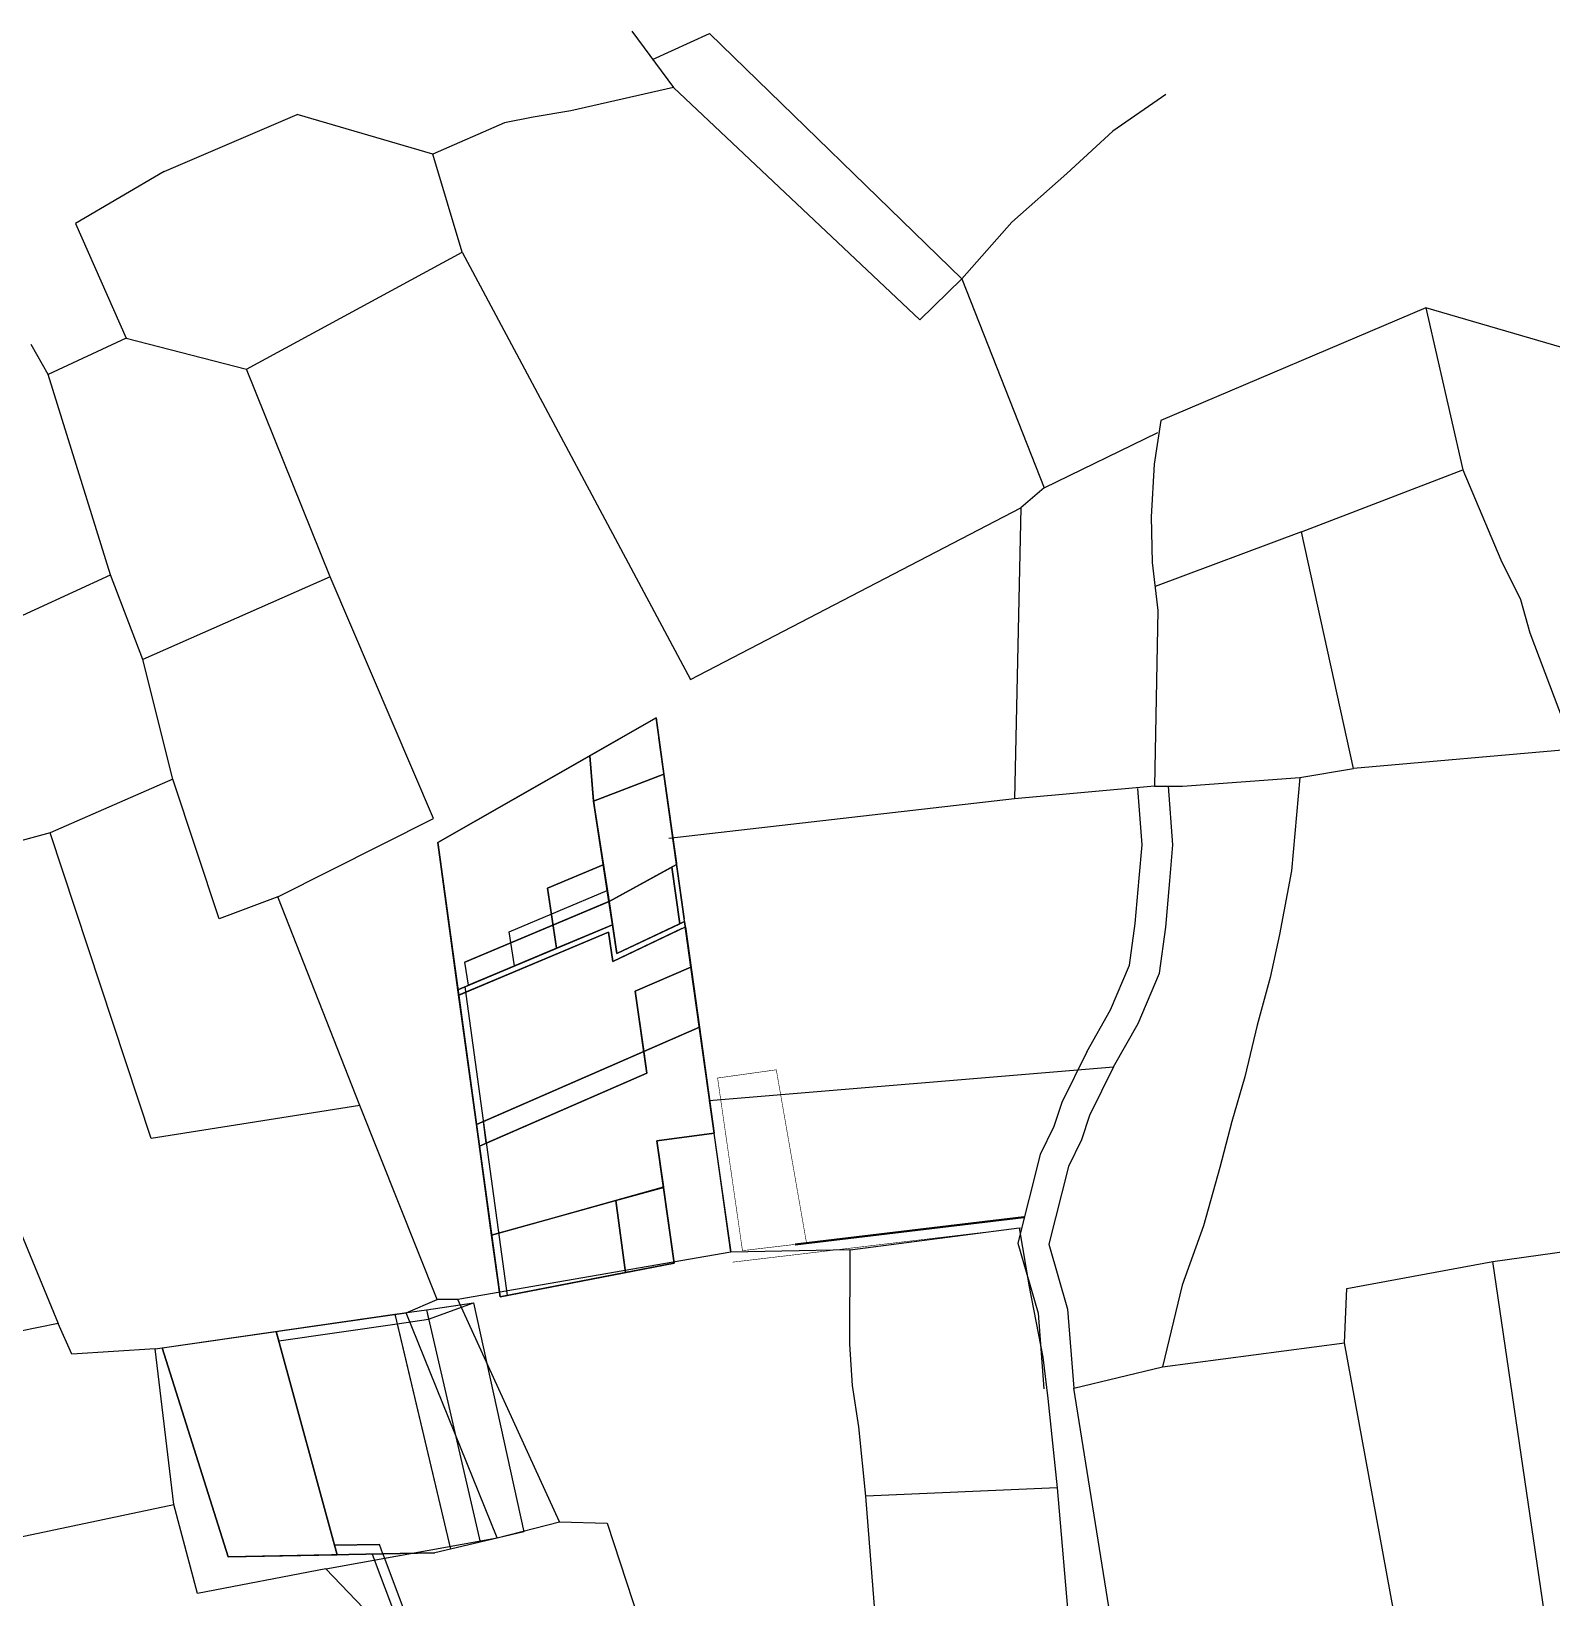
# Model space of a CAD drawing. Header units: millimetres. Extents: x 605783 to 626520, y 1302882 to 1324778.
# Drawn here: x 625326 to 625852, y 1324228 to 1324770 of the extents above; entities that cross this region are included whole.
import ezdxf

# ---------------------------------------------------------------- set-up
doc = ezdxf.new("R2010")
doc.units = ezdxf.units.MM
doc.layers.add('-2', color=1, linetype='Continuous')
doc.layers.add('CVL_CUADCON_LIN', color=8, linetype='Continuous')

msp = doc.modelspace()

# ---------------------------------------------------------------- linework, layer by layer
at = {"layer": '-2', "color": 1, "linetype": 'Continuous'}
for p, q in [((625534.08479, 1324769.79694), (625548.57779, 1324750.34994)), ((625541.33179, 1324760.07294), (625561.00779, 1324769.10094)), ((625561.00779, 1324769.10094), (625648.27679, 1324684.19794)), ((625633.67879, 1324670.07994), (625548.57779, 1324750.34994)), ((625718.80079, 1324747.98594), (625700.42679, 1324735.23694)), ((625372.46079, 1324721.33194), (625418.46279, 1324740.99594)), ((625700.42679, 1324735.23694), (625684.54579, 1324720.64294)), ((625684.54579, 1324720.64294), (625665.55879, 1324703.84194)), ((625665.55879, 1324703.84194), (625648.27679, 1324684.19794)), ((625400.93879, 1324652.95194), (625475.43679, 1324693.49594)), ((625475.43679, 1324693.49594), (625554.47379, 1324545.73894)), ((625648.27679, 1324684.19794), (625633.67879, 1324670.07994)), ((625648.27679, 1324684.19794), (625676.65579, 1324612.00594)), ((625808.64479, 1324674.20594), (625717.03179, 1324635.24894)), ((625808.64479, 1324674.20594), (625821.42979, 1324618.18294)), ((625905.00379, 1324646.03194), (625808.64479, 1324674.20594)), ((625332.26979, 1324651.16594), (625326.43679, 1324661.48894)), ((625359.27979, 1324663.69194), (625332.26979, 1324651.16594)), ((625359.27979, 1324663.69194), (625400.93879, 1324652.95194)), ((625353.86379, 1324581.94694), (625332.26979, 1324651.16594)), ((625429.83879, 1324581.25494), (625400.93879, 1324652.95194)), ((625676.65579, 1324612.00594), (625716.03379, 1324631.07894)), ((625765.72379, 1324596.73494), (625821.42979, 1324618.18294)), ((625676.65579, 1324612.00594), (625668.59779, 1324605.09394)), ((625554.47379, 1324545.73894), (625668.59779, 1324605.09394)), ((625668.59779, 1324605.09394), (625666.50579, 1324504.44394)), ((625765.72379, 1324596.73494), (625715.03979, 1324577.82794)), ((625783.68779, 1324514.89494), (625765.72379, 1324596.73494)), ((625256.89679, 1324537.40594), (625353.86379, 1324581.94694)), ((625365.05279, 1324552.66694), (625353.86379, 1324581.94694)), ((625429.83879, 1324581.25494), (625365.05279, 1324552.66694)), ((625715.96879, 1324569.53894), (625714.90779, 1324508.78794)), ((625375.41879, 1324511.20194), (625365.05279, 1324552.66694)), ((625859.85279, 1324521.57294), (625783.68779, 1324514.89494)), ((625765.05479, 1324511.81594), (625783.68779, 1324514.89494)), ((625375.41879, 1324511.20194), (625333.00479, 1324492.71694)), ((625714.90779, 1324508.78794), (625666.50579, 1324504.44394)), ((625714.90779, 1324508.78794), (625724.56579, 1324508.79294)), ((625724.56579, 1324508.79294), (625765.05479, 1324511.81594)), ((625666.50579, 1324504.44394), (625546.95279, 1324490.74894)), ((625333.00479, 1324492.71694), (625267.99379, 1324475.06994)), ((625440.10879, 1324398.40094), (625411.72979, 1324470.59294)), ((625292.45079, 1324428.15494), (625335.73679, 1324323.02694)), ((625560.87679, 1324400.11194), (625700.70879, 1324411.75794)), ((625560.87679, 1324400.11194), (625568.42079, 1324347.78594)), ((625466.84179, 1324331.33694), (625440.10879, 1324398.40094)), ((625609.61179, 1324348.50094), (625668.01079, 1324356.14694)), ((625831.89579, 1324344.53794), (625885.97079, 1324352.04194)), ((625568.42079, 1324347.78594), (625473.95979, 1324331.40794)), ((625609.61179, 1324348.50094), (625568.42079, 1324347.78594)), ((625850.25379, 1324218.94694), (625831.89579, 1324344.53794)), ((625456.04979, 1324326.78494), (625466.84179, 1324331.33694)), ((625473.95979, 1324331.40794), (625466.84179, 1324331.33694)), ((625509.07779, 1324254.46394), (625473.95979, 1324331.40794)), ((625369.31279, 1324314.27594), (625456.04979, 1324326.78494)), ((625487.58579, 1324248.91594), (625456.04979, 1324326.78494)), ((625375.80079, 1324260.45094), (625369.31279, 1324314.27594)), ((625717.59979, 1324308.07494), (625780.59079, 1324316.36494)), ((625799.96879, 1324210.58294), (625780.59079, 1324316.36494)), ((625686.91179, 1324300.72994), (625717.59979, 1324308.07494)), ((625703.76979, 1324195.77594), (625686.91179, 1324300.72994)), ((625681.19279, 1324266.29294), (625615.03879, 1324263.42394)), ((625681.19279, 1324266.29294), (625687.84579, 1324189.32094)), ((625620.77379, 1324190.29194), (625615.03879, 1324263.42394)), ((625487.58579, 1324248.91594), (625509.07779, 1324254.46394)), ((625428.34579, 1324238.23994), (625487.58579, 1324248.91594)), ((625453.83679, 1324211.64294), (625428.34579, 1324238.23994))]:
    msp.add_line(p, q, dxfattribs=at)
for points in [[(625548.57779, 1324750.34994), (625513.04379, 1324742.36694), (625500.02479, 1324740.15994), (625490.06079, 1324738.12894), (625465.38179, 1324727.32294)], [(625475.43679, 1324693.49594), (625465.38179, 1324727.32294), (625418.46279, 1324740.99594)], [(625372.46079, 1324721.33194), (625341.75079, 1324703.30694), (625359.27979, 1324663.69194)], [(625717.03179, 1324635.24894), (625714.73579, 1324620.17694), (625713.75479, 1324601.89294), (625714.10979, 1324586.11694), (625715.96879, 1324569.53894)], [(625821.42979, 1324618.18294), (625834.60479, 1324587.07194), (625841.36779, 1324573.41994), (625844.62779, 1324561.89194), (625859.85279, 1324521.57294)], [(625411.72979, 1324470.59294), (625465.54879, 1324497.68394), (625429.83879, 1324581.25494)], [(625411.72979, 1324470.59294), (625391.45479, 1324462.97894), (625375.41879, 1324511.20194)], [(625700.70879, 1324411.75794), (625709.23079, 1324426.79594), (625716.54179, 1324444.15394), (625718.73279, 1324460.11794), (625720.16279, 1324476.10194), (625721.24679, 1324488.53494), (625719.73679, 1324508.79094)], [(625765.05479, 1324511.81594), (625762.18879, 1324479.59394), (625758.06179, 1324457.57594), (625754.87979, 1324442.65394), (625750.38979, 1324426.24094), (625746.11379, 1324408.29594), (625741.64879, 1324392.89894), (625737.42579, 1324376.98694), (625731.82079, 1324356.78694), (625724.43079, 1324336.37994), (625717.59979, 1324308.07494)], [(625691.46099, 1324416.99865), (625699.67623, 1324431.49534), (625706.20159, 1324446.98805), (625708.16789, 1324461.31486), (625709.57448, 1324477.03716), (625710.58278, 1324488.60191), (625709.13668, 1324508.00075)], [(625440.10879, 1324398.40094), (625367.88979, 1324387.04294), (625333.00479, 1324492.71694)], [(625691.46099, 1324416.99865), (625682.82025, 1324399.51135), (625680.05876, 1324391.17682), (625675.32992, 1324381.54181), (625667.55556, 1324350.88847), (625674.58807, 1324326.62016), (625676.59525, 1324300.44906)], [(625700.70879, 1324411.75794), (625692.39579, 1324394.93394), (625689.63879, 1324386.61294), (625685.07879, 1324377.32194), (625678.28679, 1324350.54194), (625684.82079, 1324327.99394), (625686.91179, 1324300.72994)], [(625668.01079, 1324356.14694), (625671.54979, 1324335.71194), (625676.25979, 1324311.43094), (625677.92379, 1324297.14794), (625681.19279, 1324266.29294)], [(625615.03879, 1324263.42394), (625612.60779, 1324287.39194), (625610.43579, 1324301.68894), (625609.53379, 1324315.95294), (625609.61179, 1324348.50094)], [(625780.59079, 1324316.36494), (625781.33079, 1324335.16394), (625831.89579, 1324344.53794)], [(625335.73679, 1324323.02694), (625322.19679, 1324320.32494), (625321.99079, 1324302.52894), (625251.35879, 1324283.75594), (625264.89479, 1324237.12294), (625375.80079, 1324260.45094)], [(625369.31279, 1324314.27594), (625340.54679, 1324312.47594), (625335.73679, 1324323.02694)], [(625428.34579, 1324238.23994), (625383.90279, 1324229.72494), (625375.80079, 1324260.45094)], [(625509.07779, 1324254.46394), (625525.58679, 1324254.03794), (625545.37279, 1324193.51094)]]:
    msp.add_lwpolyline(points, dxfattribs=at)
at = {"color": 1}
msp.add_lwpolyline([(625488.57585, 1324332.27261), (625548.76125, 1324343.96551), (625542.83155, 1324386.20661), (625562.65295, 1324388.87361), (625542.49585, 1324532.46571), (625467.04542, 1324489.35141)], close=True, dxfattribs=at)
at = {"color": 1, "lineweight": 40}
msp.add_lwpolyline([(625669.67024, 1324359.80577), (625590.56506, 1324350.41478)], dxfattribs=at)
at = {"layer": 'CVL_CUADCON_LIN', "color": 1, "ltscale": 0.5, "flags": 128}
for points in [[(625562.653, 1324388.87359), (625542.49589, 1324532.46569), (625467.04541, 1324489.35147)], [(625542.49589, 1324532.46569), (625519.92152, 1324519.56615)], [(625542.49589, 1324532.46569), (625545.23308, 1324512.96687)], [(625568.42079, 1324347.78594), (625543.47199, 1324525.51227)], [(625545.23308, 1324512.96687), (625549.54254, 1324482.26787)], [(625545.23308, 1324512.96687), (625549.61204, 1324481.77273)], [(625524.29376, 1324481.6742), (625504.93456, 1324473.53655), (625508.10388, 1324452.77708)], [(625527.4629, 1324460.91471), (625524.29376, 1324481.6742)], [(625549.61204, 1324481.77273), (625552.25332, 1324462.95721)], [(625547.92524, 1324480.84066), (625550.56651, 1324462.02514)], [(625527.4629, 1324460.91471), (625525.63046, 1324472.77398)], [(625526.22672, 1324468.91504), (625476.44596, 1324447.98956)], [(625550.67772, 1324461.23291), (625528.9871, 1324450.93038), (625527.4629, 1324460.91471), (625474.02295, 1324438.44569)], [(625550.67772, 1324461.23291), (625528.9871, 1324450.93038), (625527.4629, 1324460.91471), (625474.02295, 1324438.44569)], [(625551.44999, 1324459.607), (625527.573, 1324448.26599), (625526.03198, 1324458.36044), (625474.25397, 1324436.5902)], [(625527.46306, 1324460.91478), (625477.59191, 1324439.94628)], [(625527.4629, 1324460.91471), (625477.68215, 1324439.9892)], [(625527.46306, 1324460.91478), (625493.58449, 1324446.67381)], [(625527.46306, 1324460.91478), (625508.10388, 1324452.77708)], [(625528.9871, 1324450.93038), (625550.67772, 1324461.23291)], [(625529.75937, 1324449.30447), (625552.644, 1324460.17412)], [(625544.35014, 1324458.22746), (625552.38175, 1324462.04228)], [(625557.50947, 1324425.51394), (625554.59019, 1324446.31004)], [(625476.40536, 1324439.44739), (625491.05283, 1324332.75384)], [(625474.25397, 1324436.5902), (625488.57528, 1324332.2725)], [(625557.50947, 1324425.51393), (625538.25925, 1324417.12173)], [(625538.25925, 1324417.12173), (625482.79018, 1324392.93978)], [(625538.25925, 1324417.12173), (625539.31268, 1324409.61743)], [(625539.31268, 1324409.61743), (625483.82172, 1324385.42594)], [(625542.83162, 1324386.2066), (625548.76132, 1324343.96554)], [(625542.83162, 1324386.2066), (625545.05585, 1324370.36196)], [(625463.10915, 1324327.82884), (625479.42752, 1324330.27028)], [(625463.87346, 1324324.51587), (625479.42752, 1324330.27028)], [(625479.42752, 1324330.27028), (625496.83267, 1324251.04647)], [(625371.75429, 1324314.65387), (625452.22179, 1324326.2587), (625463.10915, 1324327.82884), (625474.82233, 1324329.51809)], [(625412.04439, 1324317.05559), (625453.00443, 1324322.95), (625463.87346, 1324324.51587)], [(625463.10915, 1324327.82884), (625481.64736, 1324247.47346)], [(625463.10915, 1324327.82884), (625463.87346, 1324324.51587)], [(625394.58707, 1324242.37452), (625432.27948, 1324243.13079), (625411.14674, 1324320.33495)], [(625411.14674, 1324320.33495), (625412.04439, 1324317.05559)], [(625371.75429, 1324314.65387), (625394.58707, 1324242.37452), (625466.07268, 1324243.80883)], [(625496.83267, 1324251.04647), (625481.64736, 1324247.47346), (625471.42648, 1324245.06854), (625466.07268, 1324243.80883)], [(625431.38184, 1324246.41016), (625446.87872, 1324246.72109)], [(625444.37705, 1324243.37352), (625466.2747, 1324185.09416), (625484.2747, 1324055.09416)], [(625447.98195, 1324243.44585), (625446.87872, 1324246.72109)], [(625447.98195, 1324243.44585), (625469.59063, 1324185.93556), (625487.64257, 1324055.56048)]]:
    msp.add_lwpolyline(points, dxfattribs=at)
for points in [[(625488.57585, 1324332.27261), (625548.76132, 1324343.96554), (625542.83162, 1324386.2066), (625562.653, 1324388.87359), (625542.49589, 1324532.46569), (625467.04541, 1324489.35147)], [(625519.57419, 1324519.36768), (625542.49585, 1324532.46571), (625545.23305, 1324512.96686), (625520.8668, 1324503.60387)], [(625519.57433, 1324519.36776), (625542.49589, 1324532.46569), (625545.23308, 1324512.96687), (625520.8668, 1324503.60387)], [(625474.02295, 1324438.44569), (625527.4629, 1324460.91471), (625520.85106, 1324503.70549), (625519.57433, 1324519.36776), (625467.04541, 1324489.35147)], [(625467.04541, 1324489.35147), (625519.57426, 1324519.36772), (625520.85106, 1324503.70549), (625527.4629, 1324460.91471), (625474.02295, 1324438.44569)], [(625474.02225, 1324438.45075), (625493.58449, 1324446.67381), (625491.75187, 1324458.53304), (625525.63046, 1324472.77398), (625520.85106, 1324503.70549), (625519.57419, 1324519.36769), (625467.04541, 1324489.35147)], [(625467.04542, 1324489.35141), (625519.57419, 1324519.36769), (625520.85824, 1324503.70822), (625524.25758, 1324481.659), (625504.93456, 1324473.53655), (625508.10388, 1324452.77708), (625474.02225, 1324438.45075)], [(625474.02295, 1324438.44569), (625477.68215, 1324439.9892), (625476.44596, 1324447.98956), (625526.22646, 1324468.91671), (625520.85106, 1324503.70549), (625519.57419, 1324519.36769), (625467.04542, 1324489.35141)], [(625549.61204, 1324481.77273), (625526.24067, 1324468.92091), (625520.85106, 1324503.70549), (625545.23305, 1324512.96686)], [(625520.8668, 1324503.60387), (625526.24067, 1324468.92091), (625549.61204, 1324481.77273), (625545.23308, 1324512.96687)], [(625547.92465, 1324480.84484), (625550.67772, 1324461.23291), (625528.9871, 1324450.93038), (625527.4629, 1324460.91471), (625508.10388, 1324452.77708), (625504.93456, 1324473.53655), (625524.25758, 1324481.659), (625526.24067, 1324468.92091)], [(625477.68215, 1324439.9892), (625476.44596, 1324447.98956), (625526.22672, 1324468.91504), (625547.92465, 1324480.84484), (625550.67772, 1324461.23291), (625528.9871, 1324450.93038), (625527.4629, 1324460.91471)], [(625477.68215, 1324439.9892), (625476.44596, 1324447.98956), (625526.24042, 1324468.92257), (625547.92524, 1324480.84066), (625550.67772, 1324461.23291), (625528.9871, 1324450.93038), (625527.4629, 1324460.91471)], [(625493.58449, 1324446.67381), (625491.75187, 1324458.53304), (625525.63046, 1324472.77398), (625526.2267, 1324468.91503), (625547.92524, 1324480.84066), (625550.67772, 1324461.23291), (625528.9871, 1324450.93038), (625527.46306, 1324460.91478)], [(625526.24067, 1324468.92091), (625528.9871, 1324450.93038), (625550.67772, 1324461.23291), (625547.92524, 1324480.84066)], [(625552.38175, 1324462.04228), (625557.50951, 1324425.51396), (625480.40299, 1324391.89907), (625474.02225, 1324438.45075), (625527.4629, 1324460.91471), (625528.9871, 1324450.93038)], [(625481.42172, 1324384.37965), (625539.31268, 1324409.61743), (625535.33998, 1324437.91783), (625554.59021, 1324446.31005), (625552.38175, 1324462.04228), (625528.9871, 1324450.93038), (625527.4629, 1324460.91471), (625474.02225, 1324438.45075)], [(625552.38175, 1324462.04228), (625554.59021, 1324446.31005), (625535.33998, 1324437.91783), (625539.31268, 1324409.61743), (625481.43298, 1324384.38456), (625474.02295, 1324438.44569), (625527.4629, 1324460.91471), (625528.9871, 1324450.93038)], [(625552.644, 1324460.17412), (625557.50951, 1324425.51396), (625480.40299, 1324391.89907), (625474.27601, 1324436.59946), (625526.03198, 1324458.36044), (625527.573, 1324448.26599)], [(625481.42172, 1324384.37965), (625485.64254, 1324353.63481), (625545.05585, 1324370.36196), (625542.83155, 1324386.20661), (625562.653, 1324388.87359), (625554.59021, 1324446.31005), (625535.33998, 1324437.91783), (625539.31268, 1324409.61743)], [(625538.25925, 1324417.12173), (625557.50954, 1324425.51378), (625554.59019, 1324446.31004), (625535.33998, 1324437.91783)], [(625557.50951, 1324425.51396), (625562.653, 1324388.87359), (625542.83162, 1324386.2066), (625545.08742, 1324370.13658), (625485.64759, 1324353.63621), (625480.40299, 1324391.89907)], [(625557.50947, 1324425.51394), (625562.653, 1324388.87359), (625542.83155, 1324386.20661), (625545.08742, 1324370.13658), (625485.64759, 1324353.63621), (625480.40299, 1324391.89907)], [(625538.25925, 1324417.12173), (625539.31268, 1324409.61743), (625483.82172, 1324385.42594), (625482.79217, 1324392.94065)], [(625531.97121, 1324340.72482), (625548.76132, 1324343.96552), (625545.08742, 1324370.13658), (625528.60099, 1324365.55998)], [(625528.60099, 1324365.55998), (625545.08742, 1324370.13656), (625548.73866, 1324343.98264), (625531.97121, 1324340.72482)], [(625485.64759, 1324353.63621), (625528.60099, 1324365.55998), (625531.97121, 1324340.72482), (625488.57585, 1324332.27261)], [(625371.75429, 1324314.65387), (625452.22179, 1324326.2587), (625471.41738, 1324245.10701), (625466.07268, 1324243.80883), (625394.58707, 1324242.37452)], [(625371.76209, 1324314.62918), (625411.14674, 1324320.33495), (625432.27948, 1324243.13079), (625394.58707, 1324242.37452)], [(625412.04439, 1324317.05559), (625453.00443, 1324322.95), (625471.42648, 1324245.06854), (625466.07268, 1324243.80883), (625447.98195, 1324243.44585), (625446.87872, 1324246.72109), (625431.38184, 1324246.41016)]]:
    msp.add_lwpolyline(points, close=True, dxfattribs=at)
at = {"layer": 'CVL_CUADCON_LIN', "color": 1, "ltscale": 0.5, "const_width": 0.2, "flags": 128}
msp.add_lwpolyline([(625594.53716, 1324350.88633), (625572.39277, 1324348.25747), (625563.78823, 1324407.94039), (625584.09031, 1324410.78209)], close=True, dxfattribs=at)
for points in [[(625559.81612, 1324407.46885), (625568.42079, 1324347.78594)], [(625568.83928, 1324344.26071), (625668.73539, 1324356.1198)], [(625572.39277, 1324348.25747), (625590.56529, 1324350.41482)]]:
    msp.add_lwpolyline(points, dxfattribs=at)

doc.saveas('drawing.dxf')
